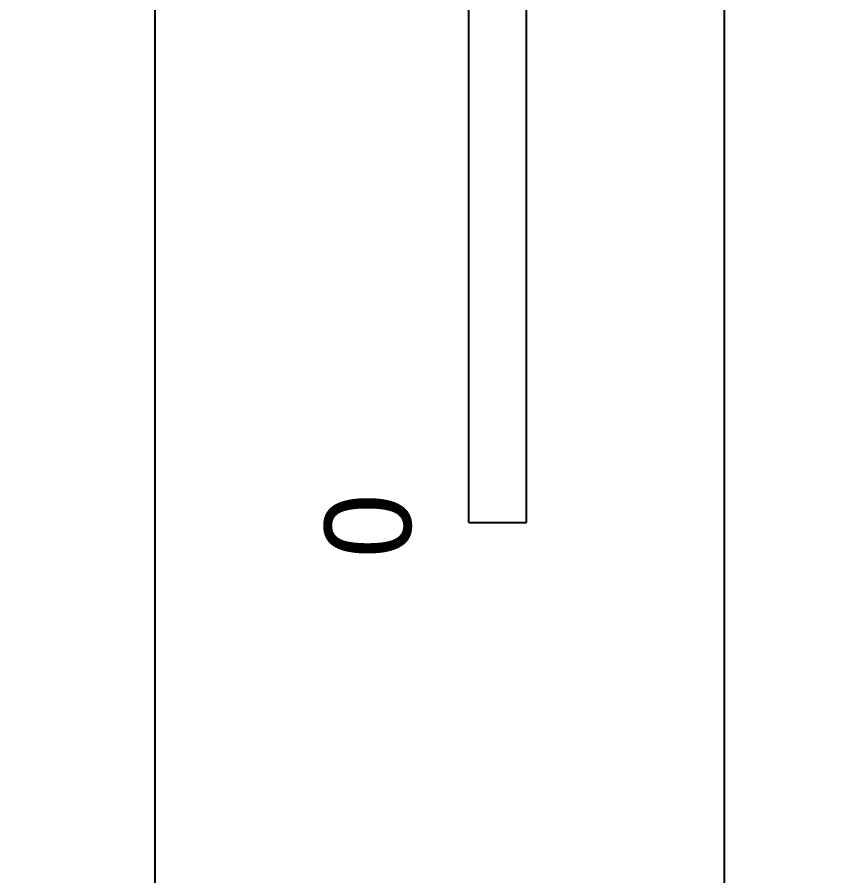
# Model space of a CAD drawing. Extents: x 729854 to 730444, y 4373781 to 4374808.
# Drawn here: x 730085.85 to 730100.01, y 4374674.88 to 4374689.77 of the extents above; entities that cross this region are included whole.
import ezdxf
from ezdxf.enums import TextEntityAlignment as Align

# ---------------------------------------------------------------- set-up
doc = ezdxf.new("R2010")
doc.units = 0
doc.layers.get('0').update_dxf_attribs({"linetype": 'CONTINUOUS'})

msp = doc.modelspace()

# ---------------------------------------------------------------- linework, layer by layer
at = {"color": 0, "linetype": 'CONTINUOUS'}
for p, q in [((730093.67, 4374681.01), (730093.67, 4374781.01)), ((730093.67, 4374681.01), (730093.67, 4374781.01)), ((730094.67, 4374681.01), (730094.67, 4374781.01)), ((730094.67, 4374681.01), (730094.67, 4374781.01)), ((730093.67, 4374681.01), (730094.67, 4374681.01)), ((730093.67, 4374681.01), (730094.67, 4374681.01))]:
    msp.add_line(p, q, dxfattribs=at)

# ---------------------------------------------------------------- texts
msp.add_text('0', height=1.5, rotation=90, dxfattribs=at).set_placement((730091.92, 4374680.95), align=Align.MIDDLE)
msp.add_text('0', height=1.5, rotation=90, dxfattribs=at).set_placement((730091.92, 4374680.95), align=Align.MIDDLE)

# ---------------------------------------------------------------- meshes
mesh = msp.add_polyface(dxfattribs=at)
corners = [(730162.5, 4373781), (729854.5, 4374807.5), (730444, 4373781), (730444, 4374807.5), (729854.5, 4373781)]
mesh.append_faces([[corners[k] for k in face] for face in [(0, 1, 4), (1, 0, 2, 3)]], dxfattribs={"vtx0": -1, "color": 0})
mesh = msp.add_polyface(dxfattribs=at)
corners = [(730145.58, 4374621), (730145.58, 4374801.5), (729864.5, 4374801.5), (729864.5, 4374621)]
mesh.append_faces([[corners[k] for k in face] for face in [(0, 1, 2, 3)]], dxfattribs={"color": 0})
mesh = msp.add_polyface(dxfattribs=at)
corners = [(730098.1, 4374628.19), (730098.1, 4374794.66), (730088.23, 4374794.66), (730088.23, 4374628.19)]
mesh.append_faces([[corners[k] for k in face] for face in [(0, 1, 2, 3)]], dxfattribs={"color": 0})

doc.saveas('drawing.dxf')
